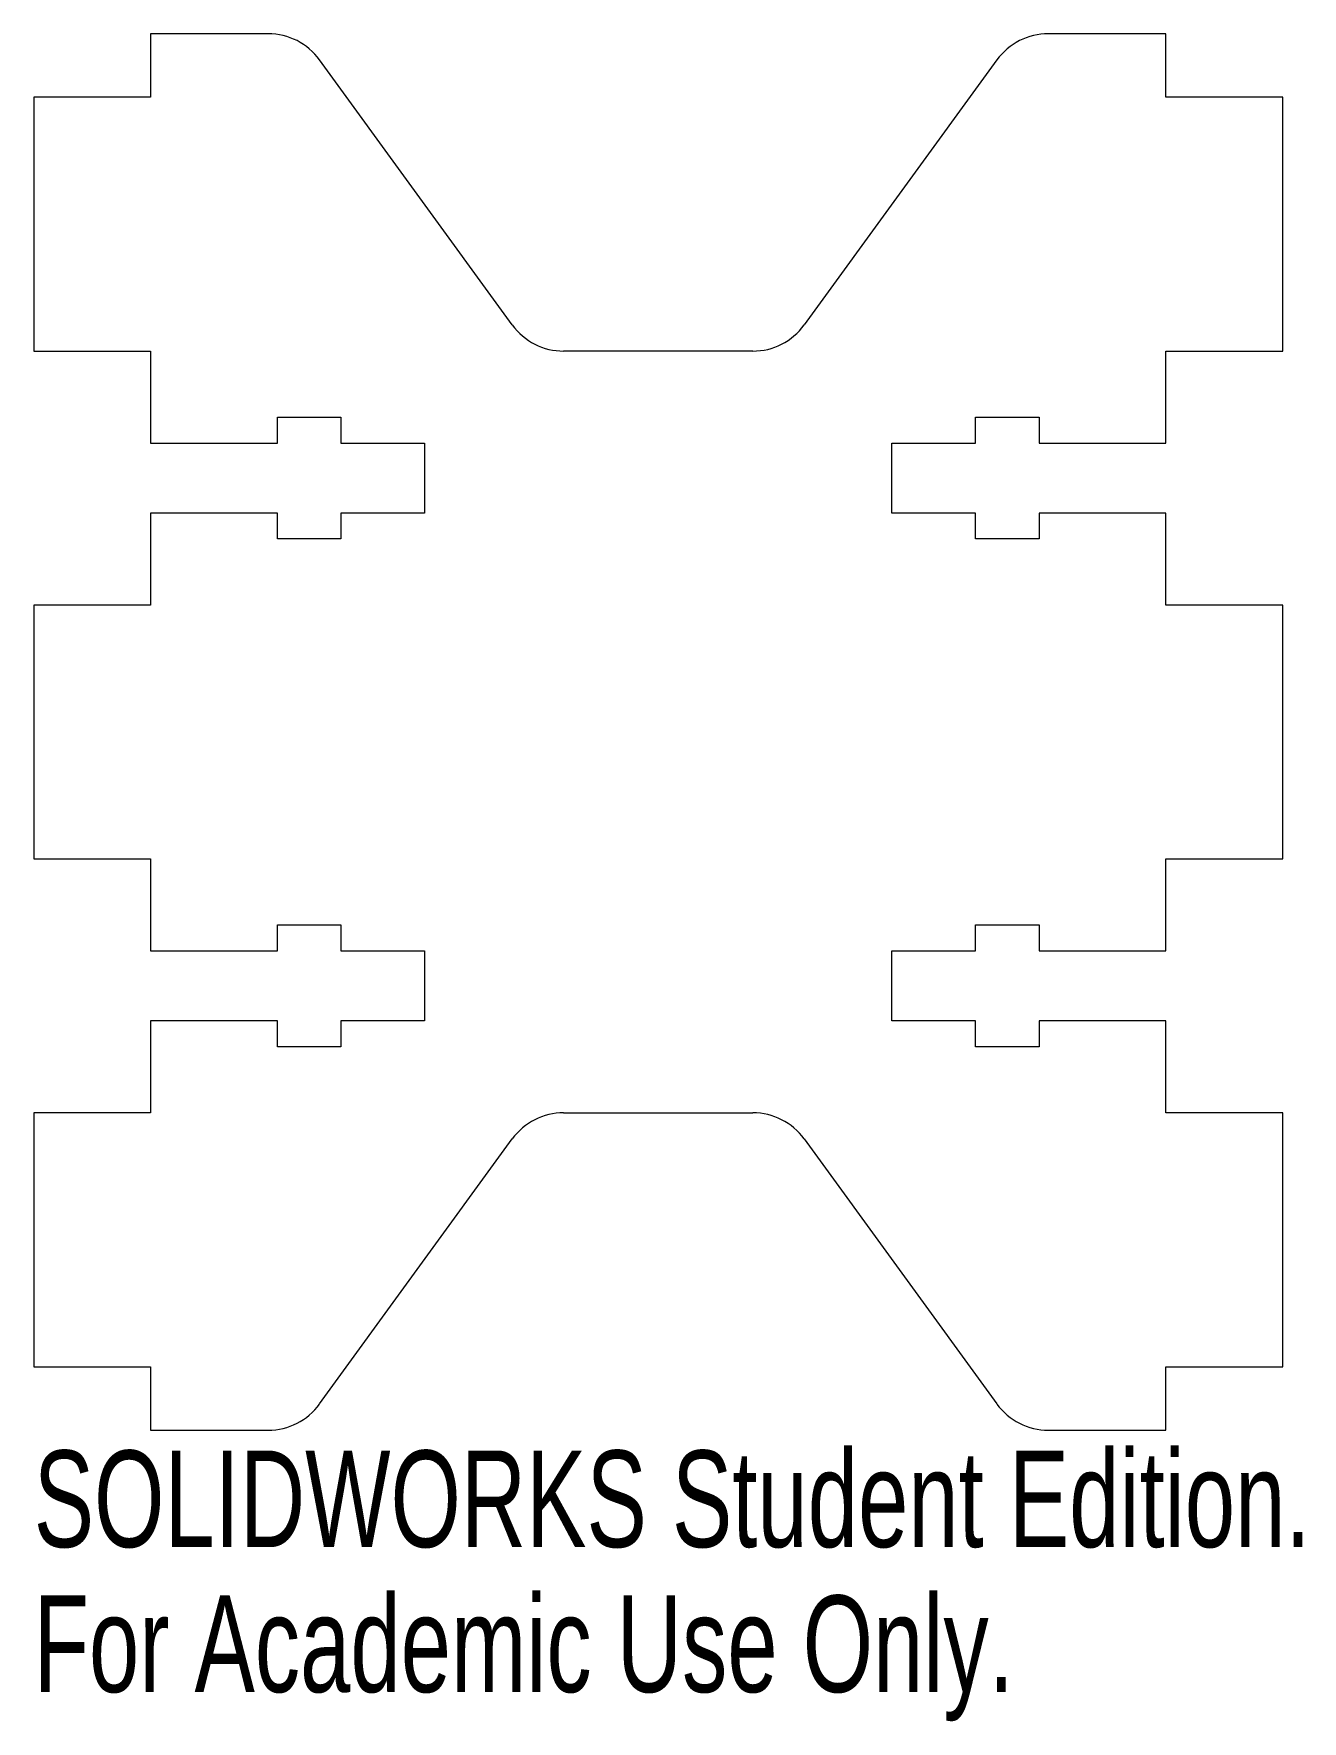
# Model space of a CAD drawing. Header units: inches. Extents: x -1.23 to 1.27, y -1.95 to 1.38.
import ezdxf

# ---------------------------------------------------------------- set-up
doc = ezdxf.new("R2010")
doc.units = ezdxf.units.IN
doc.header["$MEASUREMENT"] = 0
doc.styles.add('SLDTEXTSTYLE0', font='TXT', dxfattribs={"width": 0.7})

msp = doc.modelspace()

# ---------------------------------------------------------------- linework, layer by layer
at = {"color": 7, "linetype": 'Continuous', "lineweight": 15}
for p, q in [((-0.7682, 1.375), (-1, 1.375)), ((-1, 1.375), (-1, 1.25)), ((1, 1.375), (0.7682, 1.375)), ((1, 1.25), (1, 1.375)), ((-0.2874, 0.8015), (-0.6671, 1.3235)), ((0.6671, 1.3235), (0.2874, 0.8015)), ((-1, 1.25), (-1.23, 1.25)), ((-1.23, 1.25), (-1.23, 0.75)), ((1.23, 1.25), (1, 1.25)), ((1.23, 0.75), (1.23, 1.25)), ((-1.23, 0.75), (-1, 0.75)), ((-1, 0.75), (-1, 0.569)), ((0.1863, 0.75), (-0.1863, 0.75)), ((1, 0.569), (1, 0.75)), ((1, 0.75), (1.23, 0.75)), ((-0.75, 0.569), (-0.75, 0.62)), ((-0.75, 0.62), (-0.625, 0.62)), ((-0.625, 0.62), (-0.625, 0.569)), ((0.625, 0.569), (0.625, 0.62)), ((0.625, 0.62), (0.75, 0.62)), ((0.75, 0.62), (0.75, 0.569)), ((-1, 0.569), (-0.75, 0.569)), ((-0.625, 0.569), (-0.4603, 0.569)), ((-0.4603, 0.569), (-0.4603, 0.431)), ((0.4603, 0.431), (0.4603, 0.569)), ((0.4603, 0.569), (0.625, 0.569)), ((0.75, 0.569), (1, 0.569)), ((-0.75, 0.431), (-1, 0.431)), ((-1, 0.431), (-1, 0.25)), ((-0.75, 0.38), (-0.75, 0.431)), ((-0.4603, 0.431), (-0.625, 0.431)), ((-0.625, 0.431), (-0.625, 0.38)), ((0.625, 0.431), (0.4603, 0.431)), ((0.625, 0.38), (0.625, 0.431)), ((1, 0.431), (0.75, 0.431)), ((0.75, 0.431), (0.75, 0.38)), ((1, 0.25), (1, 0.431)), ((-0.625, 0.38), (-0.75, 0.38)), ((0.75, 0.38), (0.625, 0.38)), ((-1, 0.25), (-1.23, 0.25)), ((-1.23, 0.25), (-1.23, -0.25)), ((1.23, 0.25), (1, 0.25)), ((1.23, -0.25), (1.23, 0.25)), ((-1.23, -0.25), (-1, -0.25)), ((-1, -0.25), (-1, -0.431)), ((1, -0.431), (1, -0.25)), ((1, -0.25), (1.23, -0.25)), ((-0.75, -0.431), (-0.75, -0.38)), ((-0.75, -0.38), (-0.625, -0.38)), ((-0.625, -0.38), (-0.625, -0.431)), ((0.625, -0.431), (0.625, -0.38)), ((0.625, -0.38), (0.75, -0.38)), ((0.75, -0.38), (0.75, -0.431)), ((-1, -0.431), (-0.75, -0.431)), ((-0.625, -0.431), (-0.4603, -0.431)), ((-0.4603, -0.431), (-0.4603, -0.569)), ((0.4603, -0.569), (0.4603, -0.431)), ((0.4603, -0.431), (0.625, -0.431)), ((0.75, -0.431), (1, -0.431)), ((-0.75, -0.569), (-1, -0.569)), ((-1, -0.569), (-1, -0.75)), ((-0.75, -0.62), (-0.75, -0.569)), ((-0.4603, -0.569), (-0.625, -0.569)), ((-0.625, -0.569), (-0.625, -0.62)), ((0.625, -0.569), (0.4603, -0.569)), ((0.625, -0.62), (0.625, -0.569)), ((1, -0.569), (0.75, -0.569)), ((0.75, -0.569), (0.75, -0.62)), ((1, -0.75), (1, -0.569)), ((-0.625, -0.62), (-0.75, -0.62)), ((0.75, -0.62), (0.625, -0.62)), ((-1, -0.75), (-1.23, -0.75)), ((-1.23, -0.75), (-1.23, -1.25)), ((-0.1863, -0.75), (0.1863, -0.75)), ((1.23, -0.75), (1, -0.75)), ((1.23, -1.25), (1.23, -0.75)), ((-0.6671, -1.3235), (-0.2874, -0.8015)), ((0.2874, -0.8015), (0.6671, -1.3235)), ((-1.23, -1.25), (-1, -1.25)), ((-1, -1.25), (-1, -1.375)), ((1, -1.375), (1, -1.25)), ((1, -1.25), (1.23, -1.25)), ((-1, -1.375), (-0.7682, -1.375)), ((0.7682, -1.375), (1, -1.375))]:
    msp.add_line(p, q, dxfattribs=at)
for centre, start, end in [((-0.7682, 1.25), 36.0274, 90), ((0.7682, 1.25), 90, 143.9726), ((-0.1863, 0.875), 216.0274, 270), ((0.1863, 0.875), 270, 323.9726), ((-0.1863, -0.875), 90, 143.9726), ((0.1863, -0.875), 36.0274, 90), ((-0.7682, -1.25), 270, 323.9726), ((0.7682, -1.25), 216.0274, 270)]:
    msp.add_arc(centre, 0.125, start, end, dxfattribs=at)

# ---------------------------------------------------------------- texts
at = {"color": 7, "linetype": 'Continuous', "char_height": 0.1903, "attachment_point": 1, "style": 'SLDTEXTSTYLE0'}
for s, insert in [('SOLIDWORKS Student Edition.', (-1.23, -1.4151)), ('For Academic Use Only.', (-1.23, -1.7006))]:
    msp.add_mtext(s, dxfattribs=dict(at, insert=insert))

doc.saveas('drawing.dxf')
